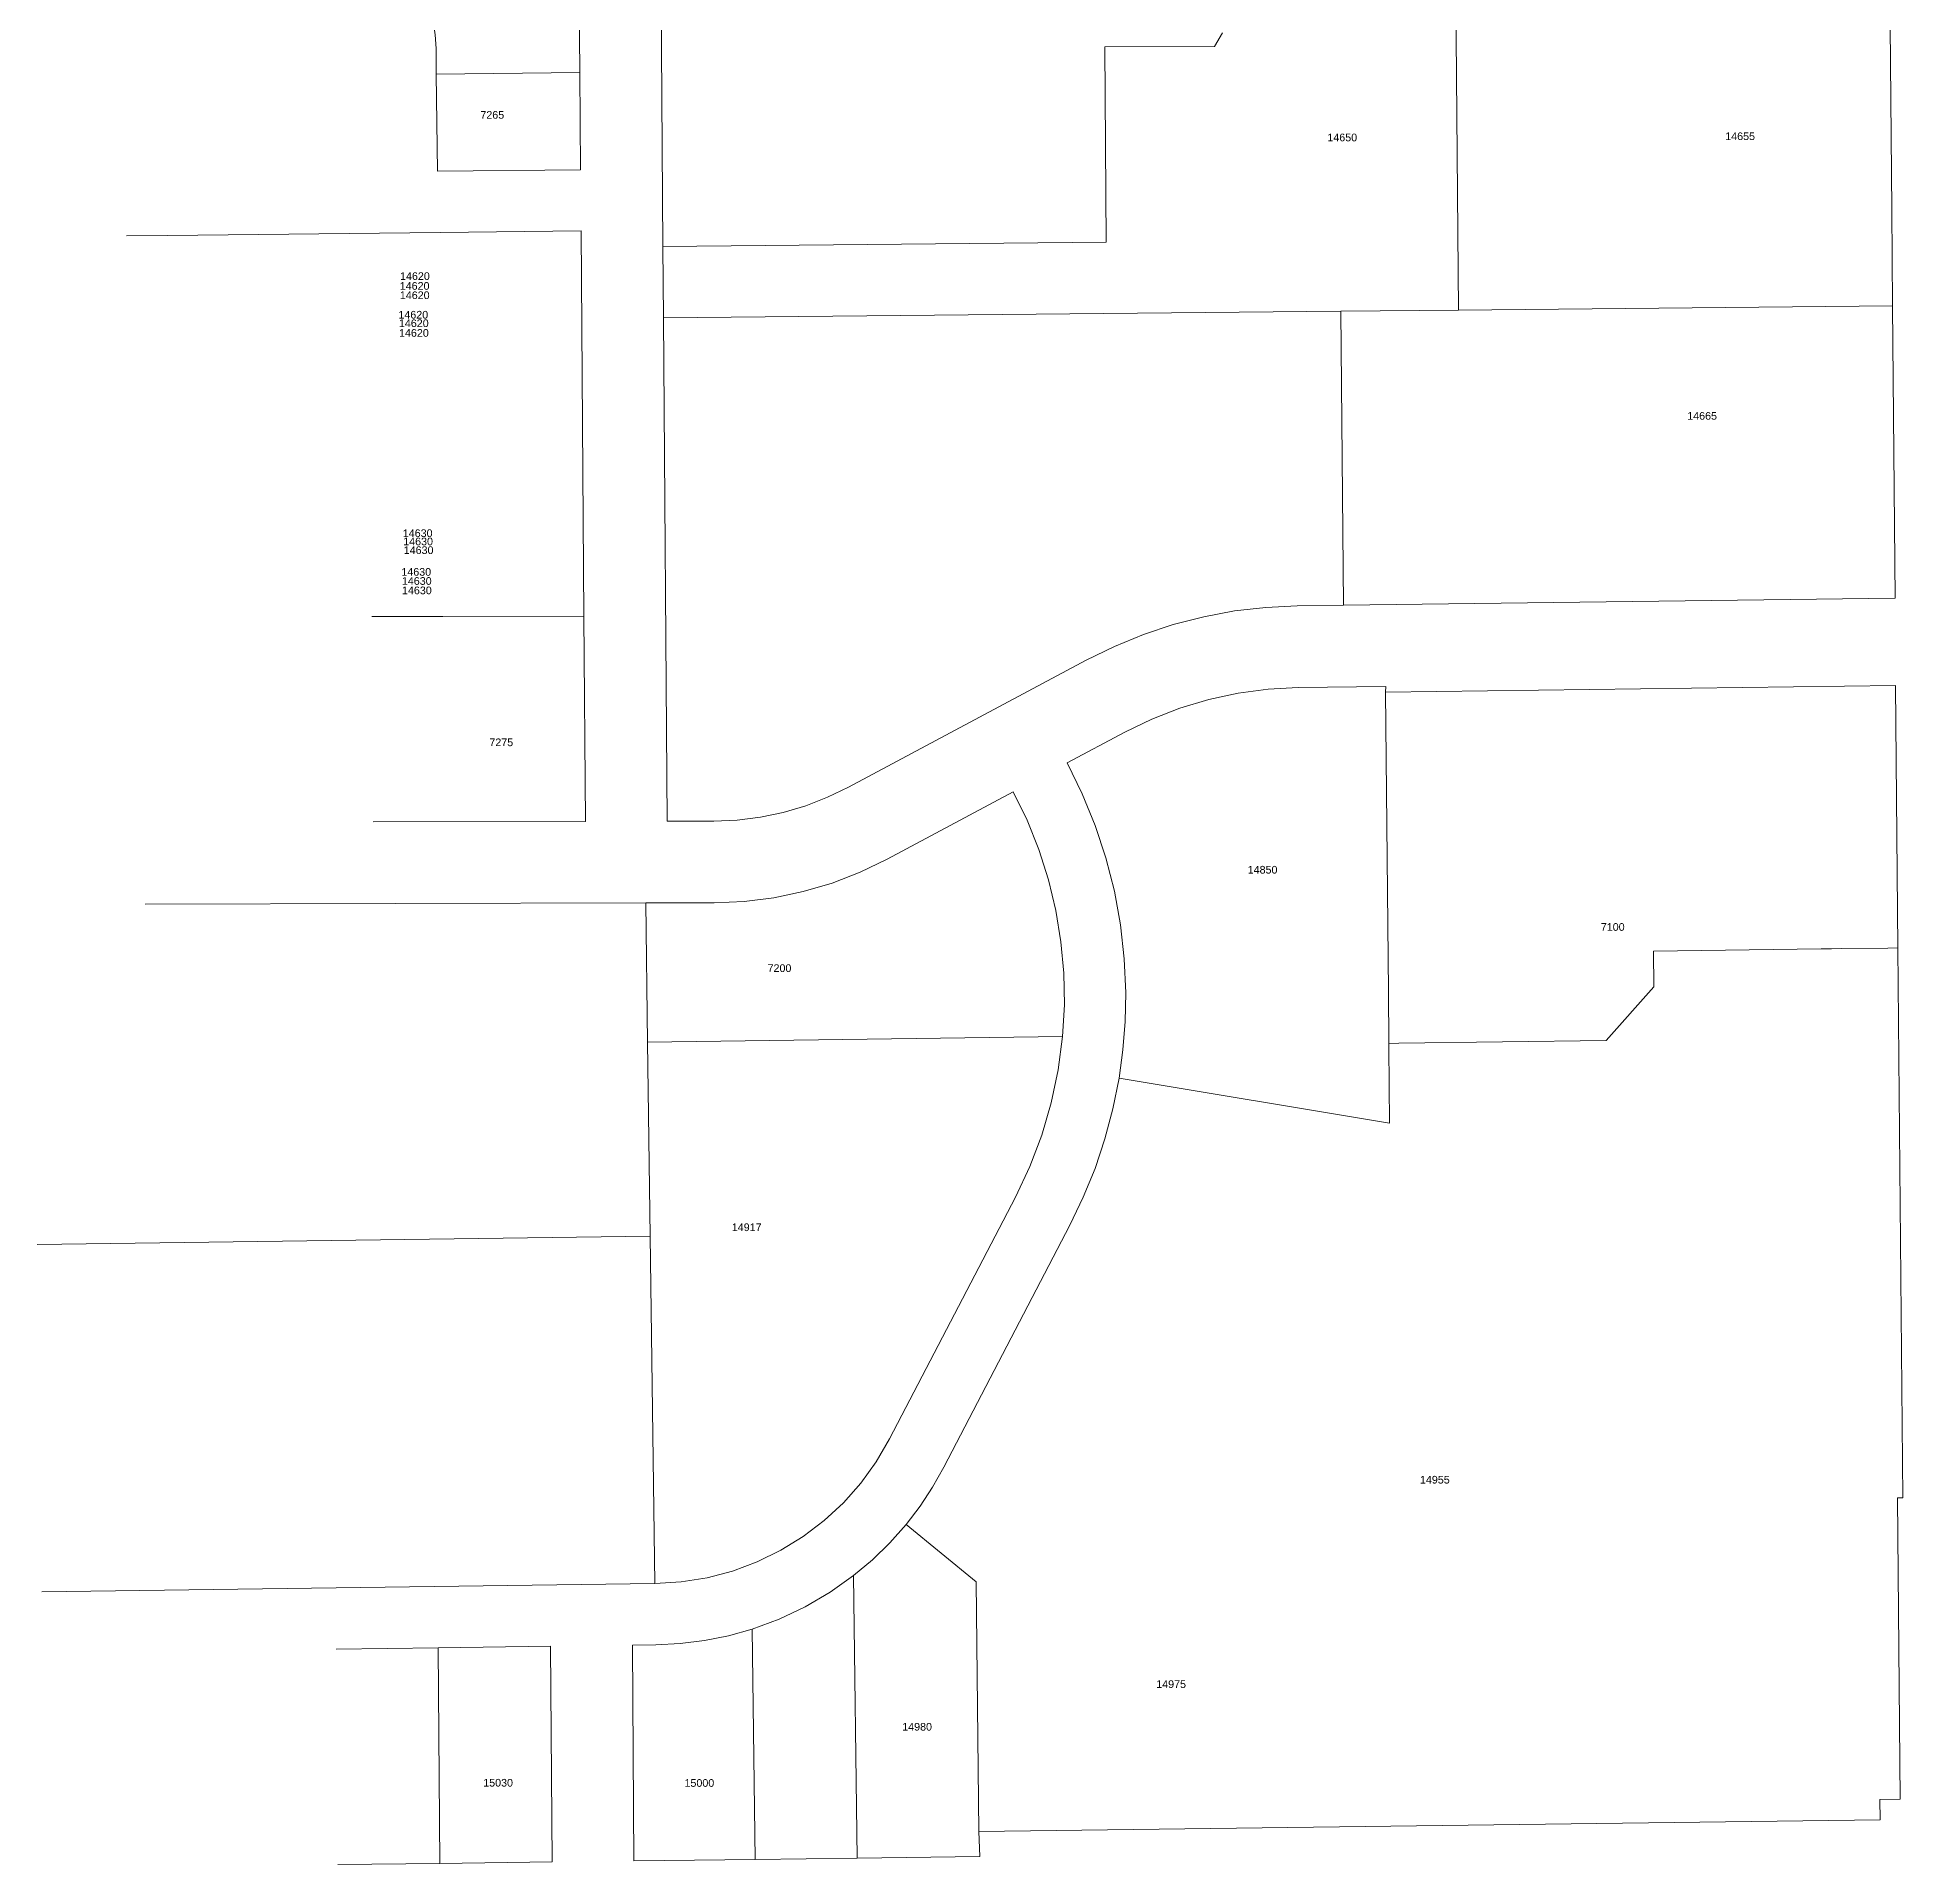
# Model space of a CAD drawing. Header units: feet. Extents: x 865220 to 2843432, y -2240498 to 970288.
# Drawn here: x 2828738 to 2830564, y 960480 to 962268 of the extents above; entities that cross this region are included whole.
import ezdxf
from ezdxf.enums import TextEntityAlignment as Align

# ---------------------------------------------------------------- set-up
doc = ezdxf.new("R2010")
doc.units = ezdxf.units.FT
doc.header["$LTSCALE"] = 0.015
doc.header["$MEASUREMENT"] = 0
doc.layers.add('Dakota County Addresses', color=7, linetype='Continuous')
doc.layers.add('Dakota County Parcels', color=7, linetype='Continuous')
doc.styles.add('Dimensions 100', font='arial.ttf')

# ---------------------------------------------------------------- blocks, each defined once
blk = doc.blocks.new('ACMAP_ANN_TEMPLATE_Dakota County Addresses')
at = {"layer": 'Dakota County Addresses', "style": 'Dimensions 100'}
blk.add_attdef('DakotaCountyAddress', text='', height=50, dxfattribs=at).set_placement((0, 0), align=Align.CENTER)

msp = doc.modelspace()

# ---------------------------------------------------------------- linework, layer by layer
at = {"layer": 'Dakota County Parcels', "lineweight": 5, "ltscale": 100}
for p, q in [((2830129, 962001), (2830125.4, 962411)), ((2829350.4, 962063.4), (2829347.9, 962403.3)), ((2829269.2, 962233.5), (2829268.3, 962343.3)), ((2829890.3, 962259), (2829898.1, 962272.5)), ((2829128.6, 962232), (2829128.4, 962257)), ((2829782.9, 962258.8), (2829890.3, 962259)), ((2829784.3, 962067.6), (2829782.9, 962258.8)), ((2829128.6, 962232), (2829269.2, 962233.5)), ((2829129.7, 962137), (2829128.6, 962232)), ((2829269.9, 962138.5), (2829269.2, 962233.5)), ((2829129.7, 962137), (2829269.9, 962138.5)), ((2830553.9, 962005.2), (2830553.1, 962099.2)), ((2829273.1, 961701.6), (2829270.3, 962078.6)), ((2829350.4, 962063.4), (2829784.3, 962067.6)), ((2829350.9, 961993.4), (2829350.4, 962063.4)), ((2830014, 961999.9), (2829350.9, 961993.4)), ((2829354.6, 961500.9), (2829350.9, 961993.4)), ((2830129, 962001), (2830014, 961999.9)), ((2830014, 961999.9), (2830016.5, 961712.2)), ((2830129, 962001), (2830553.9, 962005.2)), ((2830016.5, 961712.2), (2830556.4, 961719.1)), ((2829274.6, 961500.7), (2829273.1, 961701.6)), ((2829971.2, 961711.6), (2830016.5, 961712.2)), ((2829532.1, 961534.2), (2829764.7, 961658.5)), ((2829972.2, 961631.6), (2830057.9, 961632.7)), ((2830556.8, 961633.6), (2830057.7, 961627.1)), ((2830057.9, 961632.7), (2830057.7, 961627.1)), ((2830060.5, 961334.6), (2830057.7, 961627.1)), ((2830559.1, 961376.9), (2830556.8, 961633.6)), ((2829746.2, 961557.9), (2829802.4, 961587.9)), ((2829569.8, 961463.7), (2829693.2, 961529.6)), ((2829066.8, 961500.2), (2829274.6, 961500.7)), ((2829354.6, 961500.9), (2829400.3, 961501)), ((2828843.6, 961419.6), (2829333.6, 961420.9)), ((2829333.6, 961420.9), (2829400.5, 961421)), ((2829335.4, 961284.6), (2829333.6, 961420.9)), ((2830320.2, 961338.8), (2830319.9, 961373.8)), ((2830563.8, 960838.7), (2830559.1, 961376.9)), ((2830060.9, 961283.4), (2830060.5, 961334.6)), ((2830273.6, 961286.2), (2830320.2, 961338.8)), ((2829335.4, 961284.6), (2829741.6, 961290.1)), ((2829338, 961094.6), (2829335.4, 961284.6)), ((2829796.8, 961249.4), (2830061.6, 961205.2)), ((2829572.1, 960896.2), (2829695.4, 961133)), ((2828738.1, 961086.5), (2829338, 961094.6)), ((2829342.6, 960754.7), (2829338, 961094.6)), ((2829625.4, 960868.5), (2829748.6, 961105.4)), ((2830558.8, 960838.6), (2830563.8, 960838.7)), ((2830561.4, 960543.7), (2830558.8, 960838.6)), ((2829588.5, 960812.6), (2829657.1, 960756.3)), ((2828742.7, 960746.6), (2829342.6, 960754.7)), ((2829540.6, 960486.1), (2829537.1, 960762.6)), ((2829659.7, 960512.1), (2829657.1, 960756.3)), ((2829440.6, 960484.8), (2829437.7, 960710.2)), ((2829130.5, 960691.8), (2829030.5, 960690.5)), ((2829240.5, 960693.3), (2829130.5, 960691.8)), ((2829132.1, 960480.8), (2829130.5, 960691.8)), ((2829242.1, 960482.3), (2829240.5, 960693.3)), ((2829320.5, 960694.4), (2829343.4, 960694.7)), ((2829322.1, 960483.3), (2829320.5, 960694.4)), ((2830541.4, 960543.4), (2830561.4, 960543.7)), ((2830541.6, 960523.4), (2830541.4, 960543.4)), ((2829659.7, 960512.1), (2830541.6, 960523.4)), ((2829660.6, 960487.6), (2829659.7, 960512.1)), ((2829032.1, 960479.6), (2829132.1, 960480.8)), ((2829132.1, 960480.8), (2829242.1, 960482.3)), ((2829322.1, 960483.3), (2829440.6, 960484.8)), ((2829440.6, 960484.8), (2829540.6, 960486.1)), ((2829540.6, 960486.1), (2829660.6, 960487.6))]:
    msp.add_line(p, q, dxfattribs=at)
for points in [[(2830553.1, 962099.2), (2830550.9, 962351.6), (2830550.5, 962401.6), (2830550.4, 962415.1)], [(2829128.4, 962257), (2829127.6, 962270.6), (2829125.4, 962284), (2829122, 962297.2)], [(2828825.4, 962073.7), (2828865.4, 962074.2), (2829132.3, 962077.1), (2829270.3, 962078.6)], [(2830553.9, 962005.2), (2830553.9, 962005), (2830556.4, 961719.1)], [(2829065.6, 961701.1), (2829135.1, 961701.3), (2829273.1, 961701.6)], [(2829971.2, 961711.6), (2829940.5, 961710.1), (2829909.9, 961706.6), (2829879.7, 961701), (2829849.9, 961693.3), (2829820.7, 961683.6), (2829792.3, 961672), (2829764.7, 961658.5)], [(2829972.2, 961631.6), (2829942.8, 961630), (2829913.5, 961626.1), (2829884.7, 961619.9), (2829856.4, 961611.4), (2829828.9, 961600.8), (2829802.4, 961587.9)], [(2829803.4, 961332.8), (2829802, 961366.2), (2829798.3, 961399.5), (2829792.3, 961432.5), (2829784, 961465), (2829773.6, 961496.8), (2829760.9, 961527.8), (2829746.2, 961557.9)], [(2829400.3, 961501), (2829423.1, 961502), (2829445.8, 961504.9), (2829468.2, 961509.5), (2829490.2, 961516), (2829511.5, 961524.3), (2829532.1, 961534.2)], [(2829741.6, 961290.1), (2829743.3, 961321), (2829742.8, 961352), (2829740, 961382.8), (2829735, 961413.4), (2829727.8, 961443.5), (2829718.4, 961473), (2829706.8, 961501.8), (2829693.2, 961529.6)], [(2829400.5, 961421), (2829429.8, 961422.3), (2829459, 961426), (2829487.7, 961432), (2829515.9, 961440.3), (2829543.3, 961450.9), (2829569.8, 961463.7)], [(2830319.9, 961373.8), (2830484, 961375.9), (2830494.1, 961376), (2830504.1, 961376.2), (2830549.1, 961376.7), (2830559.1, 961376.9)], [(2829796.8, 961249.4), (2829800.6, 961277.1), (2829802.8, 961304.9), (2829803.4, 961332.8)], [(2829695.4, 961133), (2829709.5, 961162.8), (2829721.2, 961193.6), (2829730.5, 961225.2), (2829737.3, 961257.5), (2829741.6, 961290.1)], [(2830060.9, 961283.4), (2830070.8, 961283.6), (2830273.6, 961286.2)], [(2830061.6, 961205.2), (2830060.9, 961279.8), (2830060.9, 961283.4)], [(2829748.6, 961105.4), (2829761.8, 961132.8), (2829773.3, 961161.1), (2829783, 961190), (2829790.8, 961219.5), (2829796.8, 961249.4)], [(2829342.6, 960754.7), (2829368.3, 960756.3), (2829393.7, 960760.4), (2829418.6, 960767), (2829442.7, 960776), (2829465.8, 960787.3), (2829487.7, 960800.8), (2829508.2, 960816.3), (2829527, 960833.8), (2829544.1, 960853.1), (2829559.2, 960873.9), (2829572.1, 960896.2)], [(2829588.5, 960812.6), (2829602.1, 960830.4), (2829614.4, 960849), (2829625.4, 960868.5)], [(2829537.1, 960762.6), (2829555.4, 960778), (2829572.6, 960794.7), (2829588.5, 960812.6)], [(2829437.7, 960710.2), (2829464.2, 960719.9), (2829489.7, 960732), (2829514, 960746.3), (2829537.1, 960762.6)], [(2829343.4, 960694.7), (2829367.4, 960695.9), (2829391.1, 960698.9), (2829414.6, 960703.7), (2829437.7, 960710.2)]]:
    msp.add_lwpolyline(points, dxfattribs=at)

# ---------------------------------------------------------------- block references
at = {"layer": 'Dakota County Addresses', "lineweight": 5, "ltscale": 100, "xscale": 0.15, "yscale": 0.15, "zscale": 0.15}
for p, values in [((2829183.4, 962188.4), {'DakotaCountyAddress': '7265'}), ((2830015.3, 962166.3), {'DakotaCountyAddress': '14650'}), ((2830404.7, 962167.5), {'DakotaCountyAddress': '14655'}), ((2829107.4, 962021), {'DakotaCountyAddress': '14620'}), ((2829107.7, 962030.6), {'DakotaCountyAddress': '14620'}), ((2829107.5, 962011.9), {'DakotaCountyAddress': '14620'}), ((2829106.1, 961992.8), {'DakotaCountyAddress': '14620'}), ((2829106.6, 961984.5), {'DakotaCountyAddress': '14620'}), ((2829106.7, 961975), {'DakotaCountyAddress': '14620'}), ((2830367.5, 961893.8), {'DakotaCountyAddress': '14665'}), ((2829110.4, 961779), {'DakotaCountyAddress': '14630'}), ((2829110.8, 961770.9), {'DakotaCountyAddress': '14630'}), ((2829111.3, 961762.4), {'DakotaCountyAddress': '14630'}), ((2829109, 961741.1), {'DakotaCountyAddress': '14630'}), ((2829109.5, 961732.2), {'DakotaCountyAddress': '14630'}), ((2829109.6, 961723), {'DakotaCountyAddress': '14630'}), ((2829192.2, 961574.3), {'DakotaCountyAddress': '7275'}), ((2829937.3, 961449.6), {'DakotaCountyAddress': '14850'}), ((2830280, 961393.6), {'DakotaCountyAddress': '7100'}), ((2829464.5, 961353.3), {'DakotaCountyAddress': '7200'}), ((2829432.4, 961099.7), {'DakotaCountyAddress': '14917'}), ((2830105.9, 960852.6), {'DakotaCountyAddress': '14955'}), ((2829847.8, 960652.5), {'DakotaCountyAddress': '14975'}), ((2829599.2, 960610.8), {'DakotaCountyAddress': '14980'}), ((2829189.1, 960556), {'DakotaCountyAddress': '15030'}), ((2829386.1, 960555.8), {'DakotaCountyAddress': '15000'})]:
    msp.add_blockref('ACMAP_ANN_TEMPLATE_Dakota County Addresses', p, dxfattribs=at).add_auto_attribs(values)

doc.saveas('drawing.dxf')
